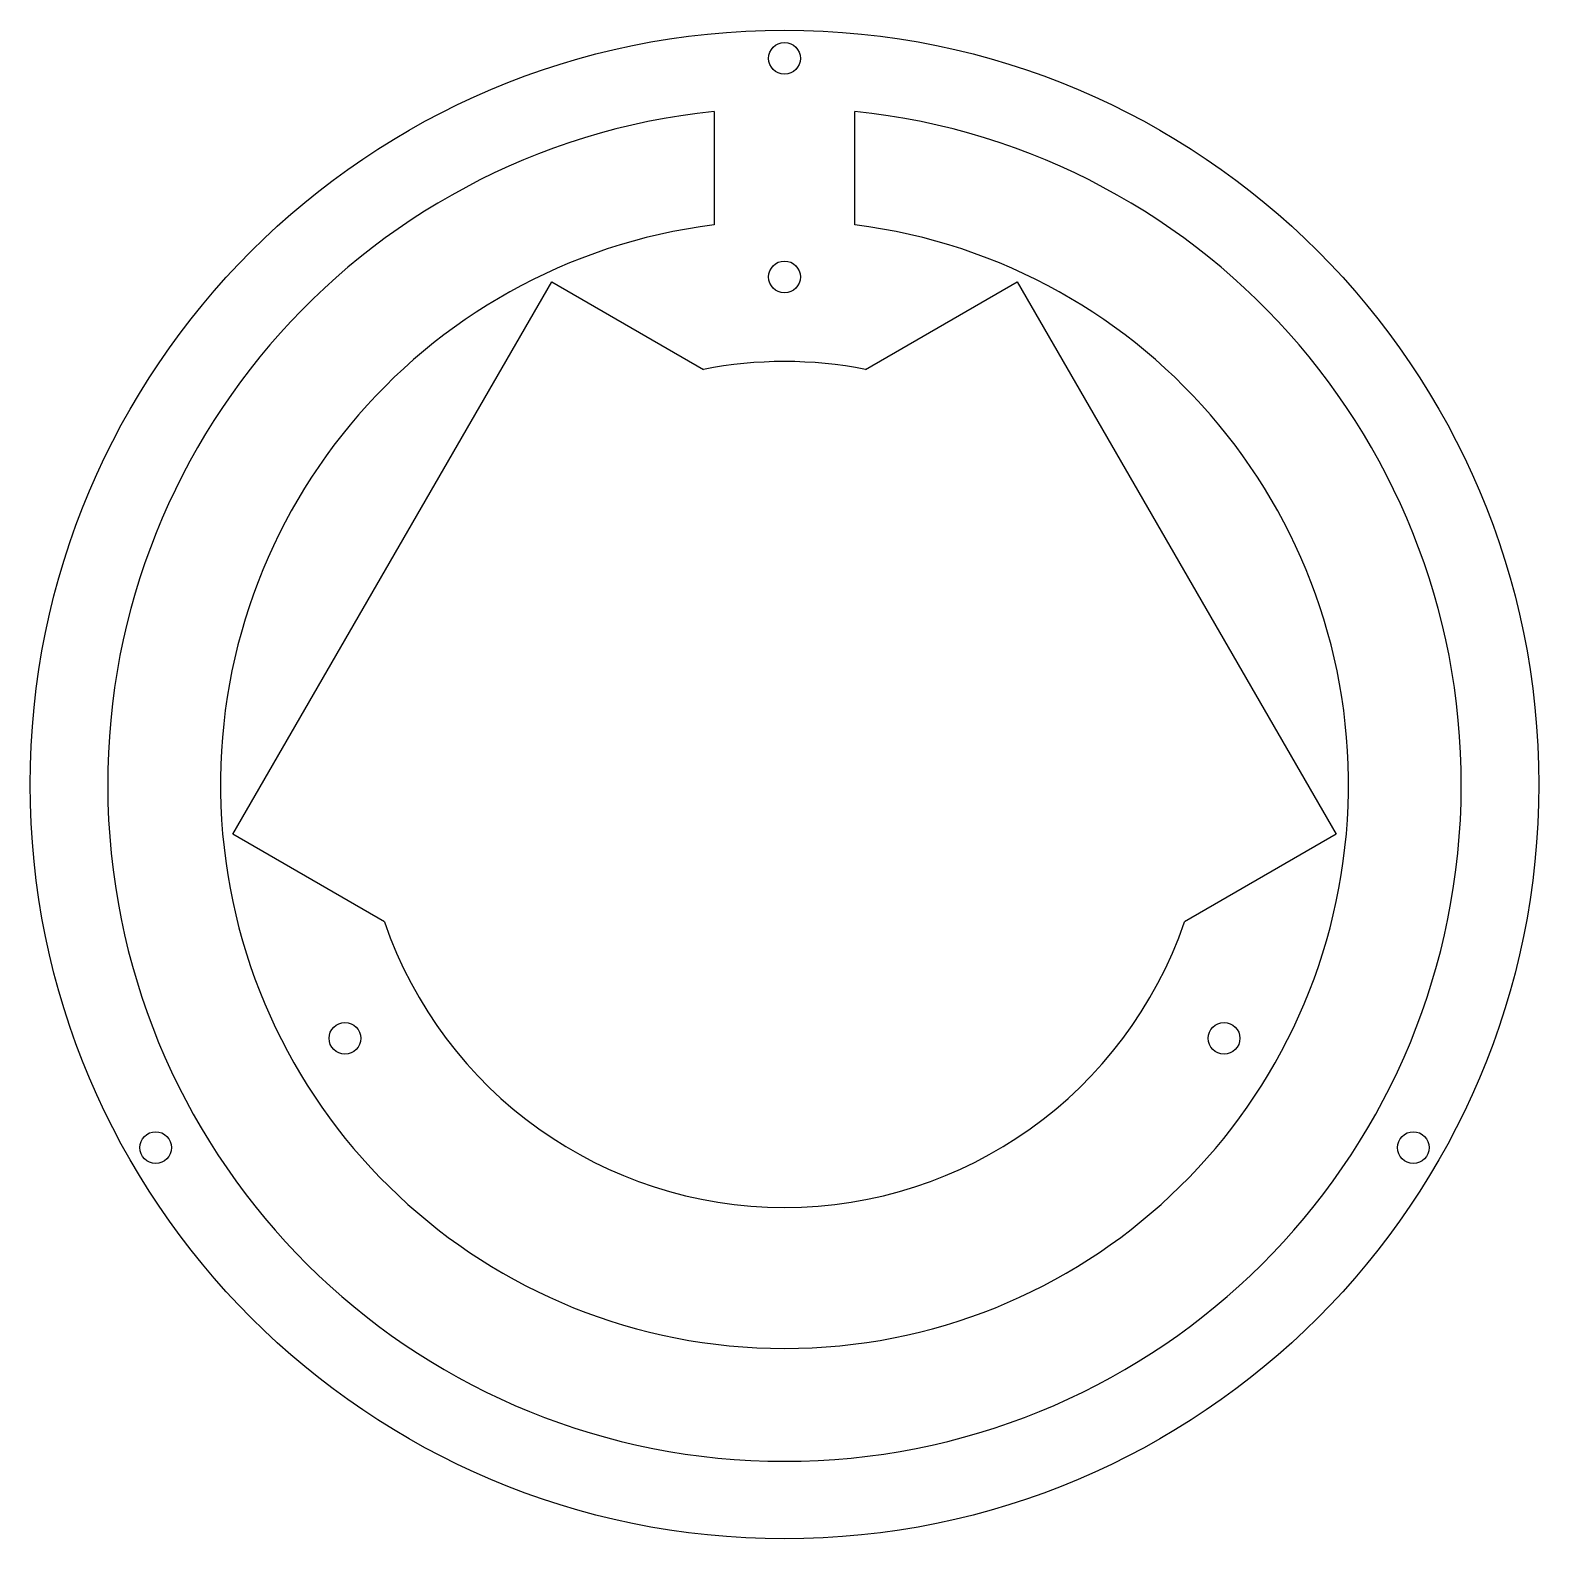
# Model space of a CAD drawing. Header units: millimetres. Extents: x -107 to 107, y -107 to 107.
import ezdxf

# ---------------------------------------------------------------- set-up
doc = ezdxf.new("R2010")
doc.units = ezdxf.units.MM
doc.layers.add('maple_layer5_outline', color=7, linetype='Continuous')

msp = doc.modelspace()

# ---------------------------------------------------------------- linework, layer by layer
at = {"layer": 'maple_layer5_outline'}
for p, q in [((-10, 95.48), (-10, 79.37)), ((10, 79.37), (10, 95.48)), ((-78.27, -7.06), (-33.02, 71.31)), ((-33.02, 71.31), (-11.5, 58.89)), ((11.5, 58.89), (33.02, 71.31)), ((33.02, 71.31), (78.27, -7.06)), ((-56.75, -19.49), (-78.27, -7.06)), ((78.27, -7.06), (56.75, -19.49))]:
    msp.add_line(p, q, dxfattribs=at)
for centre, radius in [((0, 0), 107), ((0, 103), 2.25), ((0, 72), 2.25), ((-62.35, -36), 2.25), ((62.35, -36), 2.25), ((-89.2, -51.5), 2.25), ((89.2, -51.5), 2.25)]:
    msp.add_circle(centre, radius, dxfattribs=at)
for radius, start, end in [(96, 95.9792, 444.0208), (80, -262.8192, 82.8192), (60, 78.9526, 101.0474), (60, 198.9526, 341.0474)]:
    msp.add_arc((0, 0), radius, start, end, dxfattribs=at)

doc.saveas('drawing.dxf')
